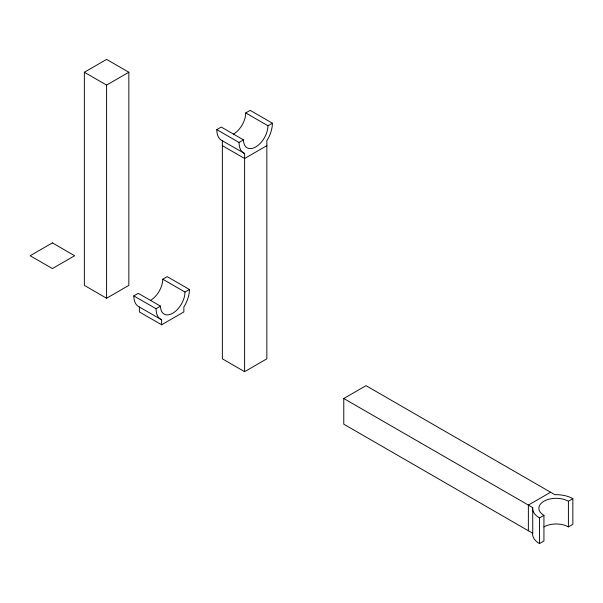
<?xml version="1.0" encoding="UTF-8"?>
<svg xmlns="http://www.w3.org/2000/svg" width="603" height="603" viewBox="0 0 603 603"><rect width="100%" height="100%" fill="white"/><g stroke="black" fill="none" stroke-linecap="round" stroke-linejoin="round"><path stroke-width="0.9" d="M539.489 543.597A23.592 13.62 0 0 1 532.577 533.972L532.735 533.278L343.778 424.188L343.778 398.5L532.735 507.598L532.577 508.291A23.592 13.62 0 0 0 539.489 517.917L539.489 543.597L543.936 541.034L543.936 515.354A17.299 9.987 0 0 1 543.936 501.229A17.299 9.987 0 0 1 568.403 501.229L572.85 498.658L572.85 524.339L568.403 526.909A17.299 9.987 0 0 0 543.936 526.909M84.36 72.239L106.595 59.403L128.838 72.239L128.838 285.392L106.595 298.236L84.36 285.392L84.36 72.239L106.595 85.083L128.838 72.239M272.405 123.2A23.592 13.62 -60 0 1 267.521 139.64L266.85 140.627L266.85 358.823L244.607 371.667L244.607 153.471L221.693 140.424A23.592 13.62 -60 0 1 216.809 129.622L221.256 127.052L243.499 139.896A17.299 9.987 -60 0 0 255.725 146.959A17.299 9.987 -60 0 0 267.958 125.771L272.405 123.2L250.17 110.364L245.722 112.927A17.299 9.987 -60 0 1 233.489 134.115M216.809 129.622L239.044 142.466L243.499 139.896M266.85 145.67L244.607 158.514L222.364 145.67M189.425 289.478A23.592 13.62 -60 0 1 184.541 305.917L183.862 306.904L183.862 311.947L161.627 324.783L161.627 319.741L138.705 306.693A23.592 13.62 -60 0 1 133.821 295.892L138.268 293.329L160.511 306.166A17.299 9.987 -60 0 0 172.744 313.228A17.299 9.987 -60 0 0 184.978 292.04L189.425 289.478L167.182 276.634L162.735 279.204A17.299 9.987 -60 0 1 150.501 300.392M133.821 295.892L156.064 308.736L160.511 306.166M343.778 398.5L366.013 385.664L554.979 494.762L556.17 494.671A23.592 13.62 0 0 1 572.85 498.658M550.607 492.236L528.371 505.08L528.371 530.761M539.489 517.917L543.936 515.354M244.607 153.471L243.936 153.26A23.592 13.62 -60 0 1 239.044 142.466M161.627 319.741L160.948 319.537A23.592 13.62 -60 0 1 156.064 308.736M245.722 112.927L267.958 125.771M162.735 279.204L184.978 292.04M244.607 371.667L222.364 358.823L222.364 140.627M161.627 324.783L139.383 311.947L139.383 306.904M568.403 501.229L568.403 526.909M532.735 507.598L532.735 533.278M106.595 85.083L106.595 298.236M52.393 242.888L30.15 255.732L52.393 268.569L74.629 255.732L52.393 242.888"/></g></svg>
